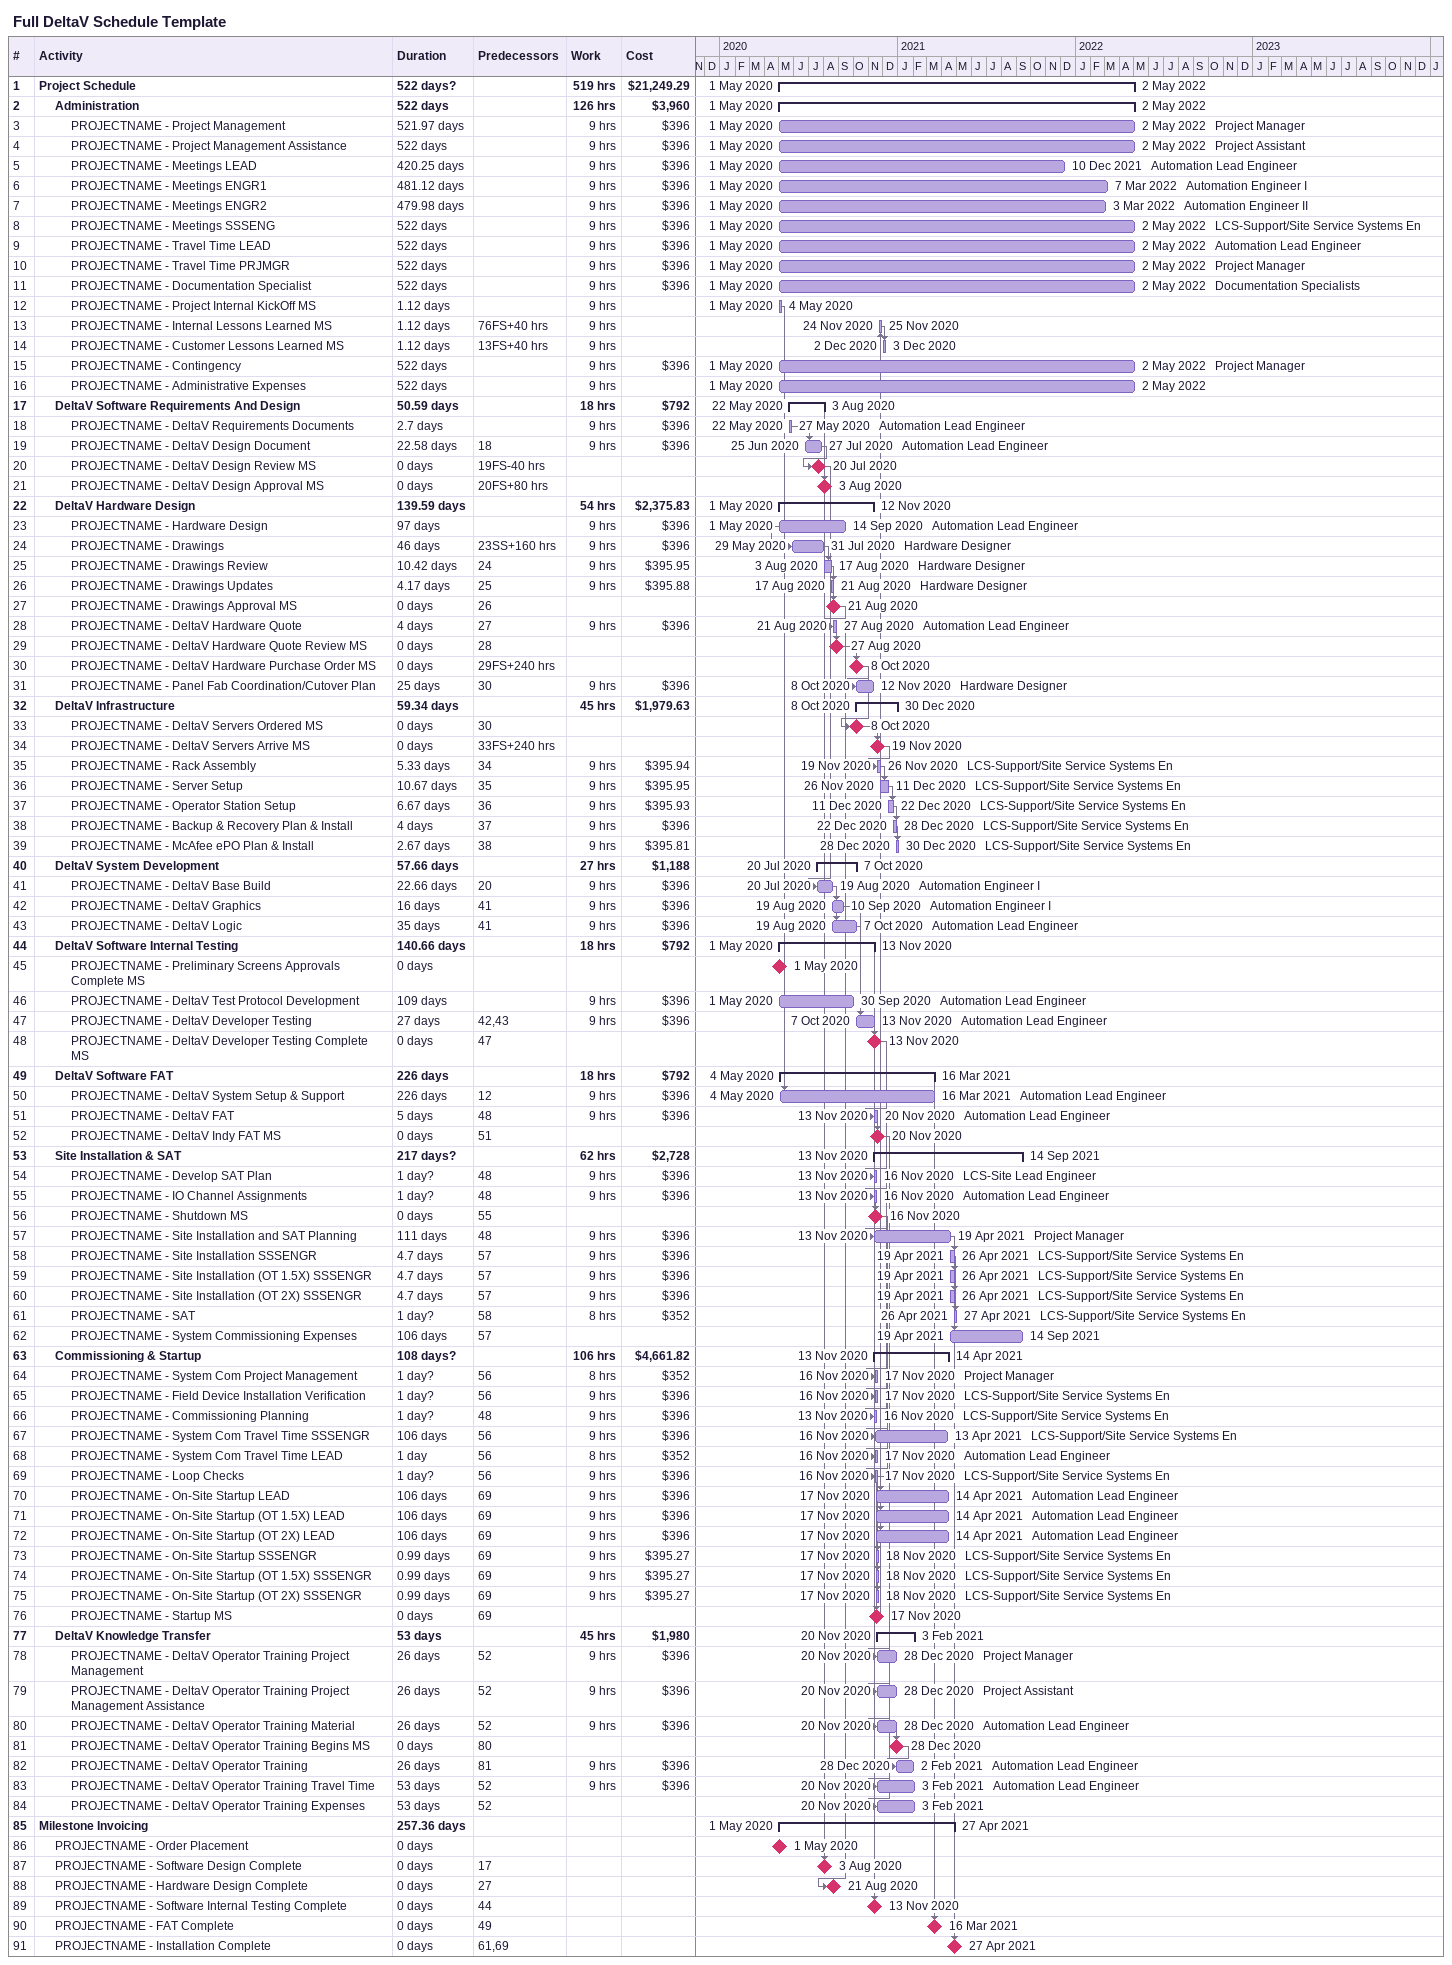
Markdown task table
Full DeltaV Schedule Template

| ID | Level | Task | Duration | Start | Finish | Predecessors | Resources | Work (h) | Cost ($) |
|---|---|---|---|---|---|---|---|---|---|
| 1 | 1 | **Project Schedule** | 522d? | 2020-05-01 | 2022-05-02 |  |  | 519 | 21249.29 |
| 2 | 2 | **Administration** | 522d | 2020-05-01 | 2022-05-02 |  |  | 126 | 3960 |
| 3 | 3 | PROJECTNAME - Project Management | 521.97d | 2020-05-01 | 2022-05-02 |  | Project Manager | 9 | 396 |
| 4 | 3 | PROJECTNAME - Project Management Assistance | 522d | 2020-05-01 | 2022-05-02 |  | Project Assistant | 9 | 396 |
| 5 | 3 | PROJECTNAME - Meetings LEAD | 420.25d | 2020-05-01 | 2021-12-10 |  | Automation Lead Engineer | 9 | 396 |
| 6 | 3 | PROJECTNAME - Meetings ENGR1 | 481.12d | 2020-05-01 | 2022-03-07 |  | Automation Engineer I | 9 | 396 |
| 7 | 3 | PROJECTNAME - Meetings ENGR2 | 479.98d | 2020-05-01 | 2022-03-03 |  | Automation Engineer II | 9 | 396 |
| 8 | 3 | PROJECTNAME - Meetings SSSENG | 522d | 2020-05-01 | 2022-05-02 |  | LCS-Support/Site Service Systems En | 9 | 396 |
| 9 | 3 | PROJECTNAME - Travel Time LEAD | 522d | 2020-05-01 | 2022-05-02 |  | Automation Lead Engineer | 9 | 396 |
| 10 | 3 | PROJECTNAME - Travel Time PRJMGR | 522d | 2020-05-01 | 2022-05-02 |  | Project Manager | 9 | 396 |
| 11 | 3 | PROJECTNAME - Documentation Specialist | 522d | 2020-05-01 | 2022-05-02 |  | Documentation Specialists | 9 | 396 |
| 12 | 3 | PROJECTNAME - Project Internal KickOff MS | 1.12d | 2020-05-01 | 2020-05-04 |  |  | 9 |  |
| 13 | 3 | PROJECTNAME - Internal Lessons Learned MS | 1.12d | 2020-11-24 | 2020-11-25 | 76FS+40h |  | 9 |  |
| 14 | 3 | PROJECTNAME - Customer Lessons Learned MS | 1.12d | 2020-12-02 | 2020-12-03 | 13FS+40h |  | 9 |  |
| 15 | 3 | PROJECTNAME - Contingency | 522d | 2020-05-01 | 2022-05-02 |  | Project Manager | 9 | 396 |
| 16 | 3 | PROJECTNAME - Administrative Expenses | 522d | 2020-05-01 | 2022-05-02 |  |  | 9 |  |
| 17 | 2 | **DeltaV Software Requirements And Design** | 50.59d | 2020-05-22 | 2020-08-03 |  |  | 18 | 792 |
| 18 | 3 | PROJECTNAME - DeltaV Requirements Documents | 2.7d | 2020-05-22 | 2020-05-27 |  | Automation Lead Engineer | 9 | 396 |
| 19 | 3 | PROJECTNAME - DeltaV Design Document | 22.58d | 2020-06-25 | 2020-07-27 | 18 | Automation Lead Engineer | 9 | 396 |
| 20 | 3 | PROJECTNAME - DeltaV Design Review MS | 0d | 2020-07-20 | 2020-07-20 | 19FS-40h |  |  |  |
| 21 | 3 | PROJECTNAME - DeltaV Design Approval MS | 0d | 2020-08-03 | 2020-08-03 | 20FS+80h |  |  |  |
| 22 | 2 | **DeltaV Hardware Design** | 139.59d | 2020-05-01 | 2020-11-12 |  |  | 54 | 2375.83 |
| 23 | 3 | PROJECTNAME - Hardware Design | 97d | 2020-05-01 | 2020-09-14 |  | Automation Lead Engineer | 9 | 396 |
| 24 | 3 | PROJECTNAME - Drawings | 46d | 2020-05-29 | 2020-07-31 | 23SS+160h | Hardware Designer | 9 | 396 |
| 25 | 3 | PROJECTNAME - Drawings Review | 10.42d | 2020-08-03 | 2020-08-17 | 24 | Hardware Designer | 9 | 395.95 |
| 26 | 3 | PROJECTNAME - Drawings Updates | 4.17d | 2020-08-17 | 2020-08-21 | 25 | Hardware Designer | 9 | 395.88 |
| 27 | 3 | PROJECTNAME - Drawings Approval MS | 0d | 2020-08-21 | 2020-08-21 | 26 |  |  |  |
| 28 | 3 | PROJECTNAME - DeltaV Hardware Quote | 4d | 2020-08-21 | 2020-08-27 | 27 | Automation Lead Engineer | 9 | 396 |
| 29 | 3 | PROJECTNAME - DeltaV Hardware Quote Review MS | 0d | 2020-08-27 | 2020-08-27 | 28 |  |  |  |
| 30 | 3 | PROJECTNAME - DeltaV Hardware Purchase Order MS | 0d | 2020-10-08 | 2020-10-08 | 29FS+240h |  |  |  |
| 31 | 3 | PROJECTNAME - Panel Fab Coordination/Cutover Plan | 25d | 2020-10-08 | 2020-11-12 | 30 | Hardware Designer | 9 | 396 |
| 32 | 2 | **DeltaV Infrastructure** | 59.34d | 2020-10-08 | 2020-12-30 |  |  | 45 | 1979.63 |
| 33 | 3 | PROJECTNAME - DeltaV Servers Ordered MS | 0d | 2020-10-08 | 2020-10-08 | 30 |  |  |  |
| 34 | 3 | PROJECTNAME - DeltaV Servers Arrive MS | 0d | 2020-11-19 | 2020-11-19 | 33FS+240h |  |  |  |
| 35 | 3 | PROJECTNAME - Rack Assembly | 5.33d | 2020-11-19 | 2020-11-26 | 34 | LCS-Support/Site Service Systems En | 9 | 395.94 |
| 36 | 3 | PROJECTNAME - Server Setup | 10.67d | 2020-11-26 | 2020-12-11 | 35 | LCS-Support/Site Service Systems En | 9 | 395.95 |
| 37 | 3 | PROJECTNAME - Operator Station Setup | 6.67d | 2020-12-11 | 2020-12-22 | 36 | LCS-Support/Site Service Systems En | 9 | 395.93 |
| 38 | 3 | PROJECTNAME - Backup & Recovery Plan & Install | 4d | 2020-12-22 | 2020-12-28 | 37 | LCS-Support/Site Service Systems En | 9 | 396 |
| 39 | 3 | PROJECTNAME - McAfee ePO Plan & Install | 2.67d | 2020-12-28 | 2020-12-30 | 38 | LCS-Support/Site Service Systems En | 9 | 395.81 |
| 40 | 2 | **DeltaV System Development** | 57.66d | 2020-07-20 | 2020-10-07 |  |  | 27 | 1188 |
| 41 | 3 | PROJECTNAME - DeltaV Base Build | 22.66d | 2020-07-20 | 2020-08-19 | 20 | Automation Engineer I | 9 | 396 |
| 42 | 3 | PROJECTNAME - DeltaV Graphics | 16d | 2020-08-19 | 2020-09-10 | 41 | Automation Engineer I | 9 | 396 |
| 43 | 3 | PROJECTNAME - DeltaV Logic | 35d | 2020-08-19 | 2020-10-07 | 41 | Automation Lead Engineer | 9 | 396 |
| 44 | 2 | **DeltaV Software Internal Testing** | 140.66d | 2020-05-01 | 2020-11-13 |  |  | 18 | 792 |
| 45 | 3 | PROJECTNAME - Preliminary Screens Approvals Complete MS | 0d | 2020-05-01 | 2020-05-01 |  |  |  |  |
| 46 | 3 | PROJECTNAME - DeltaV Test Protocol Development | 109d | 2020-05-01 | 2020-09-30 |  | Automation Lead Engineer | 9 | 396 |
| 47 | 3 | PROJECTNAME - DeltaV Developer Testing | 27d | 2020-10-07 | 2020-11-13 | 42, 43 | Automation Lead Engineer | 9 | 396 |
| 48 | 3 | PROJECTNAME - DeltaV Developer Testing Complete MS | 0d | 2020-11-13 | 2020-11-13 | 47 |  |  |  |
| 49 | 2 | **DeltaV Software FAT** | 226d | 2020-05-04 | 2021-03-16 |  |  | 18 | 792 |
| 50 | 3 | PROJECTNAME - DeltaV System Setup & Support | 226d | 2020-05-04 | 2021-03-16 | 12 | Automation Lead Engineer | 9 | 396 |
| 51 | 3 | PROJECTNAME - DeltaV FAT | 5d | 2020-11-13 | 2020-11-20 | 48 | Automation Lead Engineer | 9 | 396 |
| 52 | 3 | PROJECTNAME - DeltaV Indy FAT MS | 0d | 2020-11-20 | 2020-11-20 | 51 |  |  |  |
| 53 | 2 | **Site Installation & SAT** | 217d? | 2020-11-13 | 2021-09-14 |  |  | 62 | 2728 |
| 54 | 3 | PROJECTNAME - Develop SAT Plan | 1d? | 2020-11-13 | 2020-11-16 | 48 | LCS-Site Lead Engineer | 9 | 396 |
| 55 | 3 | PROJECTNAME - IO Channel Assignments | 1d? | 2020-11-13 | 2020-11-16 | 48 | Automation Lead Engineer | 9 | 396 |
| 56 | 3 | PROJECTNAME - Shutdown MS | 0d | 2020-11-16 | 2020-11-16 | 55 |  |  |  |
| 57 | 3 | PROJECTNAME - Site Installation and SAT Planning | 111d | 2020-11-13 | 2021-04-19 | 48 | Project Manager | 9 | 396 |
| 58 | 3 | PROJECTNAME - Site Installation SSSENGR | 4.7d | 2021-04-19 | 2021-04-26 | 57 | LCS-Support/Site Service Systems En | 9 | 396 |
| 59 | 3 | PROJECTNAME - Site Installation (OT 1.5X) SSSENGR | 4.7d | 2021-04-19 | 2021-04-26 | 57 | LCS-Support/Site Service Systems En | 9 | 396 |
| 60 | 3 | PROJECTNAME - Site Installation (OT 2X) SSSENGR | 4.7d | 2021-04-19 | 2021-04-26 | 57 | LCS-Support/Site Service Systems En | 9 | 396 |
| 61 | 3 | PROJECTNAME - SAT | 1d? | 2021-04-26 | 2021-04-27 | 58 | LCS-Support/Site Service Systems En | 8 | 352 |
| 62 | 3 | PROJECTNAME - System Commissioning Expenses | 106d | 2021-04-19 | 2021-09-14 | 57 |  |  |  |
| 63 | 2 | **Commissioning & Startup** | 108d? | 2020-11-13 | 2021-04-14 |  |  | 106 | 4661.82 |
| 64 | 3 | PROJECTNAME - System Com Project Management | 1d? | 2020-11-16 | 2020-11-17 | 56 | Project Manager | 8 | 352 |
| 65 | 3 | PROJECTNAME - Field Device Installation Verification | 1d? | 2020-11-16 | 2020-11-17 | 56 | LCS-Support/Site Service Systems En | 9 | 396 |
| 66 | 3 | PROJECTNAME - Commissioning Planning | 1d? | 2020-11-13 | 2020-11-16 | 48 | LCS-Support/Site Service Systems En | 9 | 396 |
| 67 | 3 | PROJECTNAME - System Com Travel Time SSSENGR | 106d | 2020-11-16 | 2021-04-13 | 56 | LCS-Support/Site Service Systems En | 9 | 396 |
| 68 | 3 | PROJECTNAME - System Com Travel Time LEAD | 1d | 2020-11-16 | 2020-11-17 | 56 | Automation Lead Engineer | 8 | 352 |
| 69 | 3 | PROJECTNAME - Loop Checks | 1d? | 2020-11-16 | 2020-11-17 | 56 | LCS-Support/Site Service Systems En | 9 | 396 |
| 70 | 3 | PROJECTNAME - On-Site Startup LEAD | 106d | 2020-11-17 | 2021-04-14 | 69 | Automation Lead Engineer | 9 | 396 |
| 71 | 3 | PROJECTNAME - On-Site Startup (OT 1.5X) LEAD | 106d | 2020-11-17 | 2021-04-14 | 69 | Automation Lead Engineer | 9 | 396 |
| 72 | 3 | PROJECTNAME - On-Site Startup (OT 2X) LEAD | 106d | 2020-11-17 | 2021-04-14 | 69 | Automation Lead Engineer | 9 | 396 |
| 73 | 3 | PROJECTNAME - On-Site Startup SSSENGR | 0.99d | 2020-11-17 | 2020-11-18 | 69 | LCS-Support/Site Service Systems En | 9 | 395.27 |
| 74 | 3 | PROJECTNAME - On-Site Startup (OT 1.5X) SSSENGR | 0.99d | 2020-11-17 | 2020-11-18 | 69 | LCS-Support/Site Service Systems En | 9 | 395.27 |
| 75 | 3 | PROJECTNAME - On-Site Startup (OT 2X) SSSENGR | 0.99d | 2020-11-17 | 2020-11-18 | 69 | LCS-Support/Site Service Systems En | 9 | 395.27 |
| 76 | 3 | PROJECTNAME - Startup MS | 0d | 2020-11-17 | 2020-11-17 | 69 |  |  |  |
| 77 | 2 | **DeltaV Knowledge Transfer** | 53d | 2020-11-20 | 2021-02-03 |  |  | 45 | 1980 |
| 78 | 3 | PROJECTNAME - DeltaV Operator Training Project Management | 26d | 2020-11-20 | 2020-12-28 | 52 | Project Manager | 9 | 396 |
| 79 | 3 | PROJECTNAME - DeltaV Operator Training Project Management Assistance | 26d | 2020-11-20 | 2020-12-28 | 52 | Project Assistant | 9 | 396 |
| 80 | 3 | PROJECTNAME - DeltaV Operator Training Material | 26d | 2020-11-20 | 2020-12-28 | 52 | Automation Lead Engineer | 9 | 396 |
| 81 | 3 | PROJECTNAME - DeltaV Operator Training Begins MS | 0d | 2020-12-28 | 2020-12-28 | 80 |  |  |  |
| 82 | 3 | PROJECTNAME - DeltaV Operator Training | 26d | 2020-12-28 | 2021-02-02 | 81 | Automation Lead Engineer | 9 | 396 |
| 83 | 3 | PROJECTNAME - DeltaV Operator Training Travel Time | 53d | 2020-11-20 | 2021-02-03 | 52 | Automation Lead Engineer | 9 | 396 |
| 84 | 3 | PROJECTNAME - DeltaV Operator Training Expenses | 53d | 2020-11-20 | 2021-02-03 | 52 |  |  |  |
| 85 | 1 | **Milestone Invoicing** | 257.36d | 2020-05-01 | 2021-04-27 |  |  |  |  |
| 86 | 2 | PROJECTNAME - Order Placement | 0d | 2020-05-01 | 2020-05-01 |  |  |  |  |
| 87 | 2 | PROJECTNAME - Software Design Complete | 0d | 2020-08-03 | 2020-08-03 | 17 |  |  |  |
| 88 | 2 | PROJECTNAME - Hardware Design Complete | 0d | 2020-08-21 | 2020-08-21 | 27 |  |  |  |
| 89 | 2 | PROJECTNAME - Software Internal Testing Complete | 0d | 2020-11-13 | 2020-11-13 | 44 |  |  |  |
| 90 | 2 | PROJECTNAME - FAT Complete | 0d | 2021-03-16 | 2021-03-16 | 49 |  |  |  |
| 91 | 2 | PROJECTNAME - Installation Complete | 0d | 2021-04-27 | 2021-04-27 | 61, 69 |  |  |  |
